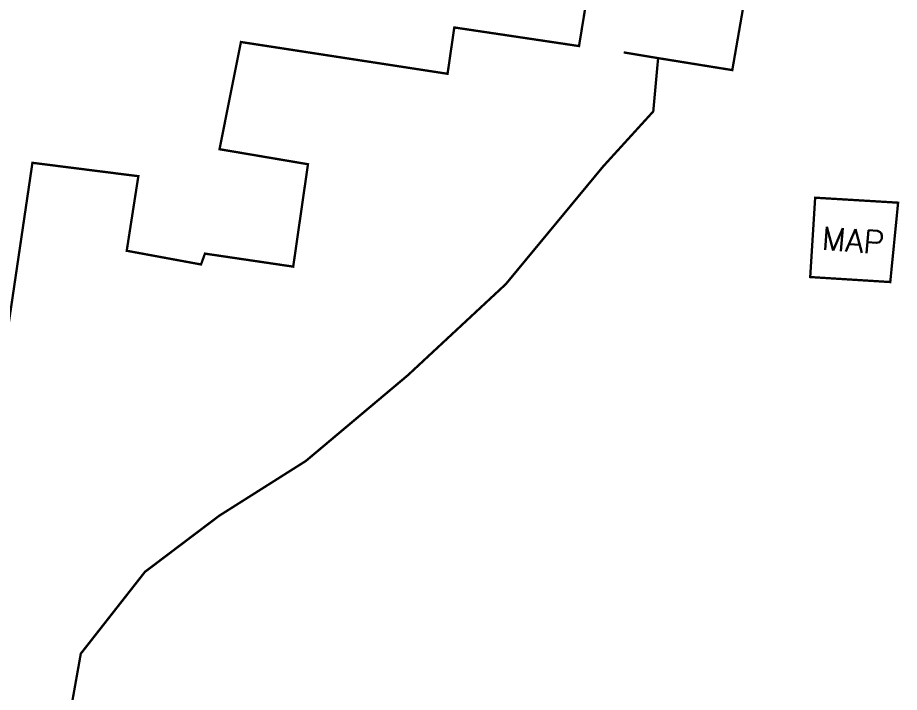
# Model space of a CAD drawing. Header units: inches. Extents: x 350994 to 353538, y 1581369 to 1583842.
# Drawn here: x 351060.44 to 351098.53, y 1582947.02 to 1582976.14 of the extents above; entities that cross this region are included whole.
import ezdxf
from ezdxf.enums import TextEntityAlignment as Align

# ---------------------------------------------------------------- set-up
doc = ezdxf.new("R2010")
doc.units = ezdxf.units.IN
doc.header["$MEASUREMENT"] = 0
doc.linetypes.add('1', pattern=[0])
doc.linetypes.add('ACAD_ISO03W100', pattern=[30, 12, -18])
for name, color, linetype in [('BOUNDARY', 5, 'Continuous'), ('BULDING', 5, '1'), ('CW', 94, '1')]:
    doc.layers.add(name, color=color, linetype=linetype)
doc.styles.add('ROMANS', font='ROMANS.shx')

msp = doc.modelspace()

# ---------------------------------------------------------------- linework, layer by layer
at = {"layer": 'BOUNDARY', "lineweight": 5, "const_width": 0.1}
for points, elevation in [([(351059.768, 1582961.007), (351061.079, 1582969.878), (351065.654, 1582969.3), (351065.152, 1582966.08), (351068.362, 1582965.489), (351068.531, 1582965.957), (351072.344, 1582965.395), (351072.982, 1582969.816), (351069.161, 1582970.464), (351070.085, 1582975.092), (351079.012, 1582973.72), (351079.303, 1582975.72), (351084.691, 1582974.917), (351085.298, 1582978.639), (351084.531, 1582978.813), (351085.807, 1582986.056), (351080.638, 1582987.196), (351080.329, 1582985.445), (351078.122, 1582985.697), (351077.426, 1582982.436)], 135.886), ([(351094.892, 1582968.371), (351094.678, 1582964.946), (351098.136, 1582964.73), (351098.475, 1582968.156), (351094.892, 1582968.371)], 137.372)]:
    msp.add_lwpolyline(points, dxfattribs=dict(at, elevation=elevation))
at = {"layer": 'CW', "linetype": 'ACAD_ISO03W100', "lineweight": 5, "ltscale": 0.1, "const_width": 0.1}
for points, elevation in [([(351091.312, 1582973.88), (351093.449, 1582986.157), (351091.312, 1582973.88), (351088.108, 1582974.396)], 136.059), ([(351062.06, 1582942.479), (351063.168, 1582948.687), (351065.94, 1582952.219), (351069.146, 1582954.64), (351072.893, 1582957.008), (351077.298, 1582960.708), (351081.525, 1582964.637), (351085.738, 1582969.726), (351087.898, 1582972.095), (351088.108, 1582974.396), (351086.621, 1582974.644)], 136.782)]:
    msp.add_lwpolyline(points, dxfattribs=dict(at, elevation=elevation))

# ---------------------------------------------------------------- texts
at = {"layer": 'BULDING', "color": 0, "linetype": 'Continuous', "lineweight": 9, "style": 'ROMANS'}
msp.add_text('MAP', height=1, rotation=355.4135, dxfattribs=at).set_placement((351096.537, 1582966.525, 125.164), align=Align.MIDDLE_CENTER)

doc.saveas('drawing.dxf')
